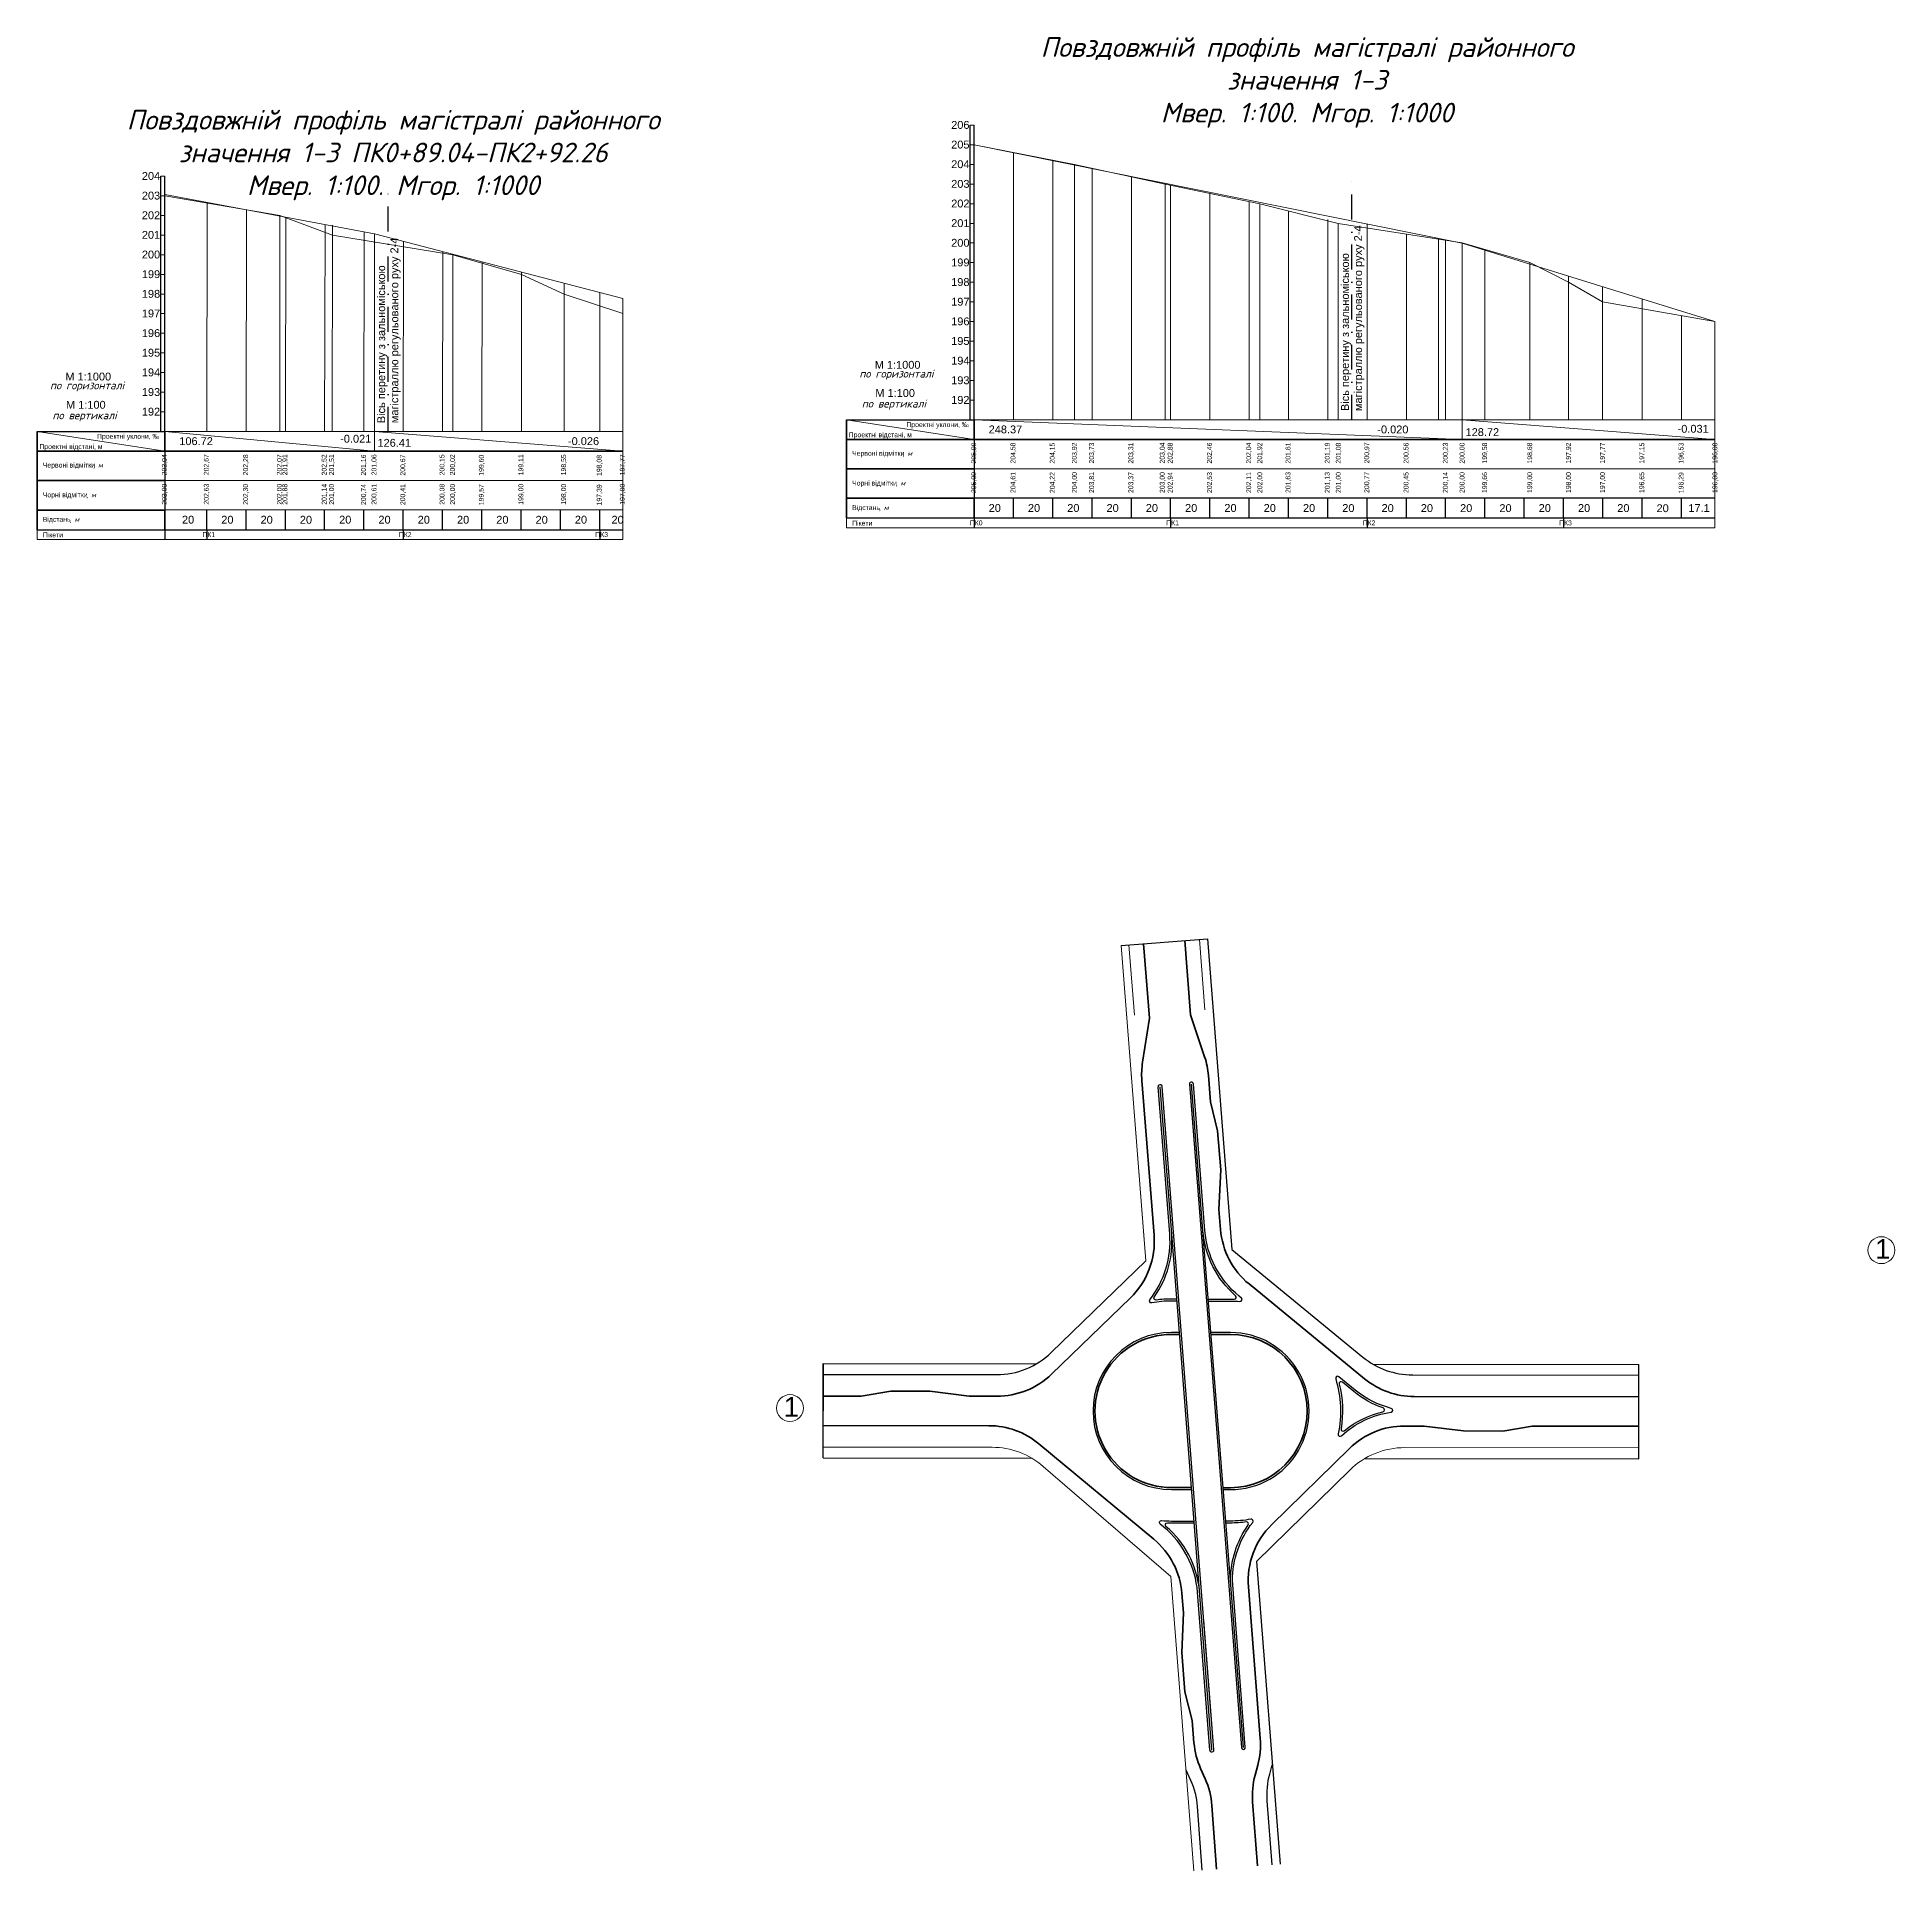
# Model space of a CAD drawing. Header units: millimetres. Extents: x -2123 to 34701, y -1286 to 835.
# Drawn here: x 3247 to 4192, y -1286 to -352 of the extents above; entities that cross this region are included whole.
import ezdxf

# ---------------------------------------------------------------- set-up
doc = ezdxf.new("R2010")
doc.units = ezdxf.units.MM
doc.linetypes.add('DASHDOT', pattern=[25.4, 12.7, -6.35, 0, -6.35])
doc.layers.get('0').update_dxf_attribs({"lineweight": 15})
for name, color, linetype in [('1 Вісь', 90, 'Continuous'), ('1-3-C-ROAD-PROF-VIEW', 7, 'Continuous'), ('C-ROAD-PROF', 92, 'Continuous'), ('C-ROAD-PROF-BAND', 9, 'Continuous'), ('C-ROAD-PROF-GRID', 150, 'Continuous'), ('C-ROAD-PROF-LABEL', 7, 'Continuous')]:
    doc.layers.add(name, color=color, linetype=linetype)
for name, color, linetype, lineweight in [('вертикалка', 6, 'Continuous', 15), ('Дор. Розм.', 7, 'Continuous', 50), ('дорога', 126, 'Continuous', 25), ('поздовжній профіль', 250, 'Continuous', 15), ('Текст', 7, 'Continuous', 15)]:
    doc.layers.add(name, color=color, linetype=linetype, lineweight=lineweight)
doc.styles.get("Standard").update_dxf_attribs({"font": 'arial.ttf'})
doc.styles.add('профили', font='isocpeui.ttf')
doc.styles.add('СПДС', font='isocpeui.ttf')

msp = doc.modelspace()

# ---------------------------------------------------------------- linework, layer by layer
for p, q in [((3723.509, -397.116), (3721.509, -397.116)), ((3723.509, -407.116), (3721.509, -407.116)), ((3311.505, -423.096), (3309.505, -423.096)), ((3723.509, -417.116), (3721.509, -417.116)), ((3311.505, -433.096), (3309.505, -433.096)), ((3723.509, -427.116), (3721.509, -427.116)), ((3311.505, -443.096), (3309.505, -443.096)), ((3723.509, -437.116), (3721.509, -437.116)), ((3311.505, -453.096), (3309.505, -453.096)), ((3723.509, -447.116), (3721.509, -447.116)), ((3311.505, -463.096), (3309.505, -463.096)), ((3723.509, -457.116), (3721.509, -457.116)), ((3723.509, -467.116), (3721.509, -467.116)), ((3311.505, -473.096), (3309.505, -473.096)), ((3723.509, -477.116), (3721.509, -477.116)), ((3311.505, -483.096), (3309.505, -483.096)), ((3723.509, -487.116), (3721.509, -487.116)), ((3311.505, -493.096), (3309.505, -493.096)), ((3723.509, -497.116), (3721.509, -497.116)), ((3311.505, -503.096), (3309.505, -503.096)), ((3723.509, -507.116), (3721.509, -507.116)), ((3311.505, -513.096), (3309.505, -513.096)), ((3723.509, -517.116), (3721.509, -517.116)), ((3311.505, -523.096), (3309.505, -523.096)), ((3723.509, -527.116), (3721.509, -527.116)), ((3311.505, -533.096), (3309.505, -533.096)), ((3723.509, -537.116), (3721.509, -537.116)), ((3311.505, -543.096), (3309.505, -543.096)), ((3658.509, -547.09), (3723.509, -557.09)), ((3246.505, -553.07), (3311.505, -563.07)), ((3246.505, -603.07), (3246.505, -608.08)), ((3658.509, -597.09), (3658.509, -602.1)), ((3658.509, -602.1), (3723.509, -602.1)), ((3246.505, -608.08), (3311.505, -608.08))]:
    msp.add_line(p, q)
at = {"layer": '1 Вісь', "color": 0, "linetype": 'DASHDOT'}
for p, q in [((3915.839, -547.09), (3915.839, -425.544)), ((3425.221, -553.27), (3425.221, -431.327))]:
    msp.add_line(p, q, dxfattribs=at)
at = {"layer": '1-3-C-ROAD-PROF-VIEW', "extrusion": (0, 1, 0)}
for p, q in [((3658.509, -547.09), (3723.509, -547.09)), ((3246.505, -553.07), (3311.505, -553.07)), ((3658.509, -557.09), (4100.601, -557.088)), ((4100.601, -557.088), (3658.509, -557.09)), ((3246.505, -563.07), (3544.635, -563.07, 164.438)), ((3544.635, -563.07, 164.438), (3246.505, -563.07)), ((3658.509, -572.09), (3723.509, -572.09)), ((3723.509, -572.09), (3658.509, -572.09)), ((3246.505, -578.07), (3311.505, -578.07)), ((3311.505, -578.07), (3246.505, -578.07)), ((3544.635, -593.054), (3246.505, -593.07)), ((3246.505, -593.07), (3311.505, -593.07)), ((4100.602, -587.067), (3658.509, -587.09)), ((3658.509, -587.09), (3723.509, -587.09)), ((3246.505, -603.07), (3311.505, -603.07)), ((3246.505, -603.07), (3544.635, -603.07)), ((3658.509, -597.09), (3723.509, -597.09)), ((3658.509, -597.09), (4100.602, -597.09))]:
    msp.add_line(p, q, dxfattribs=at)
at = {"layer": '1-3-C-ROAD-PROF-VIEW', "extrusion": (1, 0, 0)}
for p, q in [((3658.509, -547.09), (3658.509, -557.09)), ((3658.509, -597.09), (3658.509, -547.09)), ((3246.505, -553.07), (3246.505, -563.07)), ((3246.505, -603.07), (3246.505, -553.07)), ((3658.509, -557.09), (3658.509, -572.09)), ((3246.505, -563.07), (3246.505, -578.07)), ((3658.509, -572.09), (3658.509, -587.09)), ((3246.505, -578.07), (3246.505, -593.07)), ((3246.505, -593.07), (3246.505, -603.07)), ((3311.505, -603.057), (3311.505, -593.057)), ((3311.505, -603.07), (3311.505, -593.07)), ((3658.509, -587.09), (3658.509, -597.09)), ((3723.509, -597.09), (3723.509, -587.09))]:
    msp.add_line(p, q, dxfattribs=at)
at = {"layer": 'C-ROAD-PROF', "linetype": 'Continuous', "extrusion": (1, 0, 0)}
for p, q in [((3721.509, -547.09), (3721.509, -397.116)), ((3309.505, -553.07), (3309.505, -423.096))]:
    msp.add_line(p, q, dxfattribs=at)
at = {"layer": 'C-ROAD-PROF-BAND'}
for p, q in [((3723.509, -547.1), (3723.509, -557.1)), ((3311.505, -553.08), (3311.505, -563.08)), ((3311.505, -563.08), (3311.505, -578.08)), ((3311.505, -578.08), (3311.505, -593.08)), ((3311.505, -593.067), (3311.505, -603.067)), ((3311.505, -593.08), (3311.505, -603.08)), ((3723.509, -587.1), (3723.509, -597.1)), ((3311.505, -603.067), (3311.505, -608.067)), ((3311.505, -603.08), (3311.505, -608.08)), ((3332.865, -603.067), (3332.865, -608.067)), ((3432.865, -603.067), (3432.865, -608.067)), ((3532.865, -603.067), (3532.865, -608.067)), ((3723.509, -597.1), (3723.509, -602.1)), ((3823.509, -597.1), (3823.509, -602.1)), ((3923.509, -597.1), (3923.509, -602.1)), ((4023.509, -597.1), (4023.509, -602.1))]:
    msp.add_line(p, q, dxfattribs=at)
at = {"layer": 'C-ROAD-PROF-BAND', "extrusion": (1, 0, 0)}
for p, q in [((3723.509, -557.1), (3723.509, -547.1)), ((3311.505, -563.08), (3311.505, -553.08)), ((3311.505, -603.067), (3311.505, -593.067)), ((3311.505, -603.08), (3311.505, -593.08)), ((3332.865, -603.077), (3332.865, -593.077)), ((3352.865, -603.09), (3352.865, -593.09)), ((3372.865, -603.103), (3372.865, -593.103)), ((3392.865, -603.117), (3392.865, -593.117)), ((3412.865, -603.063), (3412.865, -593.063)), ((3412.865, -603.077), (3412.865, -593.077)), ((3412.865, -603.077), (3412.865, -593.077)), ((3432.865, -603.077), (3432.865, -593.077)), ((3452.865, -603.09), (3452.865, -593.09)), ((3472.865, -603.103), (3472.865, -593.103)), ((3492.865, -603.117), (3492.865, -593.117)), ((3512.865, -603.063), (3512.865, -593.063)), ((3512.865, -603.077), (3512.865, -593.077)), ((3512.865, -603.13), (3512.865, -593.13)), ((3532.865, -603.077), (3532.865, -593.077)), ((3723.509, -597.1), (3723.509, -587.1)), ((3743.509, -597.1), (3743.509, -587.1)), ((3763.509, -597.113), (3763.509, -587.113)), ((3783.509, -597.127), (3783.509, -587.127)), ((3803.509, -597.14), (3803.509, -587.14)), ((3823.509, -597.1), (3823.509, -587.1)), ((3823.509, -597.1), (3823.509, -587.1)), ((3843.509, -597.1), (3843.509, -587.1)), ((3863.509, -597.113), (3863.509, -587.113)), ((3883.509, -597.127), (3883.509, -587.127)), ((3903.509, -597.14), (3903.509, -587.14)), ((3923.509, -597.1), (3923.509, -587.1)), ((3923.509, -597.154), (3923.509, -587.154)), ((3943.509, -597.154), (3943.509, -587.154)), ((3963.509, -597.167), (3963.509, -587.167)), ((3983.509, -597.18), (3983.509, -587.18)), ((4003.509, -597.194), (4003.509, -587.194)), ((4023.509, -597.1), (4023.509, -587.1)), ((4023.509, -597.154), (4023.509, -587.154)), ((4023.509, -597.154), (4023.509, -587.154)), ((4043.509, -597.154), (4043.509, -587.154)), ((4063.509, -597.167), (4063.509, -587.167)), ((4083.509, -597.244), (4083.509, -587.244))]:
    msp.add_line(p, q, dxfattribs=at)
at = {"layer": 'C-ROAD-PROF-BAND', "color": 1}
for p, q in [((3723.509, -557.1), (3723.509, -572.1)), ((3723.509, -572.1), (3723.509, -587.1))]:
    msp.add_line(p, q, dxfattribs=at)
at = {"layer": 'C-ROAD-PROF-GRID', "linetype": 'Continuous', "extrusion": (1, 0, 0)}
for p, q in [((3723.509, -547.09), (3723.509, -397.116)), ((3311.505, -553.07), (3311.505, -423.096))]:
    msp.add_line(p, q, dxfattribs=at)
at = {"layer": 'вертикалка', "color": 5, "lineweight": 20}
msp.add_lwpolyline([(4057.674, -1044.534), (3997.674, -1044.466)], dxfattribs=at)
at = {"layer": 'Дор. Розм.', "color": 18, "true_color": 0x000000, "elevation": 205}
for points in [[(3830.7, -812.232), (3833.679, -850.113)], [(3809.765, -813.877), (3812.743, -851.758)]]:
    msp.add_lwpolyline(points, dxfattribs=at)
at = {"layer": 'Дор. Розм.', "color": 18, "true_color": 0x000000}
for points in [[(3843.809, -894.364), (3842.761, -881.022, 0.0611437), (3840.82, -871.471), (3833.679, -850.113)], [(3720.993, -1044.221), (3735.039, -1044.237, 0.194947), (3762.901, -1032.982), (3803.022, -994.156, 0.2237162), (3815.082, -962.272), (3808.879, -883.473, -0.0585458), (3809.237, -874.145), (3812.743, -851.758)], [(4061.865, -1044.539), (3947.548, -1044.409, -0.1731783), (3922.223, -1035.334), (3863.418, -987.09, -0.204102), (3848.911, -959.298), (3848.117, -949.19)], [(3828.047, -1012.773), (3824.006, -1012.768, 1), (3824.007, -1090.768), (3834.128, -1090.78)], [(3850.263, -1090.798), (3854.007, -1090.802, 1), (3854.006, -1012.802), (3844.105, -1012.791)], [(3646.67, -1059.137), (3730.976, -1059.233, -0.1747608), (3756.49, -1068.464), (3814.914, -1116.998, -0.2024604), (3829.231, -1144.627), (3830.04, -1154.594)], [(3867.789, -1283.331), (3865.234, -1250.815, -0.0861799), (3866.512, -1237.187), (3867.888, -1232.128, 0.0860988), (3869.167, -1218.513), (3863.123, -1141.277, -0.2220612), (3875.003, -1109.569), (3914.527, -1070.835, -0.196584), (3942.57, -1059.403), (3952.57, -1059.415)], [(3834.49, -1209.414), (3835.404, -1220.68, 0.0856233), (3838.793, -1233.851), (3841.128, -1239.044, -0.088113), (3844.547, -1252.61), (3846.853, -1284.976)]]:
    msp.add_lwpolyline(points, format="xyb", dxfattribs=at)
for points in [[(3848.116, -949.195), (3848.99, -929.058), (3847.372, -909.124), (3843.809, -894.364)], [(3646.687, -1044.137), (3665.993, -1044.159)], [(3665.993, -1044.159), (3680.996, -1041.676), (3700.996, -1041.698), (3720.993, -1044.221)], [(3952.57, -1059.415), (3972.567, -1061.937), (3992.567, -1061.96), (4007.57, -1059.477)], [(4007.57, -1059.477), (4061.847, -1059.539)], [(3830.04, -1154.594), (3829.166, -1174.731), (3830.784, -1194.665), (3834.49, -1209.414)]]:
    msp.add_lwpolyline(points, dxfattribs=at)
at = {"layer": 'дорога', "color": 18, "lineweight": 20, "true_color": 0x000000}
for points, elevation in [([(3311.505, -578.042), (3311.505, -423.096)], 200), ([(3774.527, -547.09), (3774.527, -417.116)], 200), ([(3820.802, -547.09), (3820.802, -426.731)], 400), ([(3370.055, -553.07), (3370.055, -443.096)], 200), ([(3868.906, -547.09), (3868.906, -437.116)], 365.339), ([(3396.621, -553.222), (3396.796, -448.013)], 200), ([(3908.88, -547.09), (3908.88, -447.116)], 336.536), ([(3458.175, -553.07), (3458.175, -462.894)], 200), ([(3959.872, -547.09), (3959.872, -455.209)], 299.795), ([(3493.015, -553.07), (3493.015, -471.961)], 200), ([(3514.735, -553.07), (3514.735, -477.614)], 200), ([(3544.635, -578.042), (3544.635, -485.396)], 200), ([(3330.184, -578.018), (3311.505, -578.018)], 200), ([(3838.178, -811.649), (3841, -847.499)], 205), ([(3798.331, -814.775), (3810.462, -968.865)], 205), ([(3798.331, -814.775), (3810.971, -975.331)], 410), ([(3802.288, -814.464), (3805.11, -850.313)], 205)]:
    msp.add_lwpolyline(points, dxfattribs=dict(at, elevation=elevation))
for points in [[(3332.863, -553.083), (3333.056, -436.777)], [(3352.863, -553.097), (3353.051, -440.288)], [(3372.864, -553.07), (3373.046, -444.214)], [(3392.863, -553.07), (3393.038, -447.861)], [(3412.863, -553.07), (3413.032, -451.524)], [(3432.863, -553.07), (3433.024, -456.348)], [(3452.863, -553.097), (3453.015, -461.551)], [(3472.863, -553.07), (3473.006, -466.754)], [(4006.32, -547.09), (4006.32, -467.116)], [(4026.05, -547.09), (4026.05, -474.001)], [(4043.36, -547.09), (4043.36, -479.368)], [(3532.863, -553.083), (3532.98, -482.363)], [(4100.6, -547.09), (4100.6, -497.116)], [(3311.505, -578.08), (3311.505, -556.027)], [(3823.585, -1135.958), (3835.388, -1285.877)], [(3845.538, -1224.289), (3840.376, -1158.277)]]:
    msp.add_lwpolyline(points, dxfattribs=at)
at = {"layer": 'дорога', "color": 1, "lineweight": 20}
msp.add_lwpolyline([(3723.509, -572.1), (3723.509, -550.047)], dxfattribs=at)
at = {"layer": 'дорога', "color": 1, "lineweight": 20, "elevation": 200}
msp.add_lwpolyline([(3742.188, -572.037), (3723.509, -572.037)], dxfattribs=at)
at = {"layer": 'дорога', "color": 18, "true_color": 0x000000, "elevation": 205}
for points in [[(3798.332, -814.782), (3842.22, -811.327)], [(3842.22, -811.327), (3854.652, -969.552)]]:
    msp.add_lwpolyline(points, dxfattribs=at)
at = {"layer": 'дорога', "color": 18, "lineweight": 30, "true_color": 0x000000}
for points in [[(3826.721, -995.771), (3824.019, -995.768, 0.0454406), (3813.901, -996.688, -0.6910335), (3812.934, -995.086, 0.1884433), (3823.058, -961.644), (3817.129, -886.724)], [(3826.643, -994.771), (3824.02, -994.768, 0.0346879), (3816.137, -995.314, -0.657273), (3815.183, -993.746, 0.1755557), (3824.055, -961.566), (3818.126, -886.645)], [(3842.684, -994.789), (3854.016, -994.802, -0.0081577), (3855.875, -994.833, 0.7051647), (3856.565, -993.08, -0.1961488), (3839.938, -960.003), (3834.077, -885.398)], [(3842.763, -995.79), (3854.015, -995.802, -0.0213822), (3858.798, -996.008, 0.7368781), (3859.517, -994.238), (3858.344, -993.275, -0.204102), (3840.935, -959.925), (3835.074, -885.32)], [(3827.969, -1011.773), (3824.007, -1011.768, 1), (3824.007, -1091.768), (3834.206, -1091.78)], [(3853.916, -1091.802, 1.0011386), (3854.007, -1011.802), (3844.026, -1011.791)], [(3910.439, -1064.378), (3910.439, -1064.378, -0.1506806), (3935.737, -1052.391, 0.8203817), (3935.841, -1050.432, -0.1096948), (3917.466, -1041.132), (3909.128, -1034.291, 0.7429456), (3907.538, -1035.358, -0.1274954), (3908.786, -1063.433, 0.7297342), (3910.439, -1064.378, 0.0084207), (3910.439, -1064.378), (3910.439, -1064.378)], [(3843.544, -1224.439), (3837.206, -1143.999, 0.2024604), (3820.026, -1110.844), (3818.167, -1109.3, -0.7367126), (3818.897, -1107.535, 0.0228117), (3823.999, -1107.768), (3835.399, -1107.781)], [(3838.169, -1142.62, 0.1888171), (3821.155, -1110.487, -0.711393), (3821.842, -1108.727, 0.0094633), (3823.999, -1108.768), (3835.531, -1108.781)], [(3861.529, -1222.954), (3855, -1138.099, -0.1680787), (3865.284, -1108.447, 0.6925365), (3864.314, -1106.846, -0.0468383), (3853.891, -1107.802), (3851.605, -1107.8)], [(3860.532, -1223.031), (3854, -1138.137, -0.1554117), (3863.027, -1109.798, 0.6585425), (3862.069, -1108.229, -0.0360204), (3853.889, -1108.802), (3851.684, -1108.8)]]:
    msp.add_lwpolyline(points, format="xyb", dxfattribs=at)
for points in [[(3845.539, -1224.297), (3819.123, -886.567)], [(3833.078, -885.386), (3833.078, -885.386), (3859.534, -1223.102)], [(3844.541, -1224.368), (3824.059, -961.621)], [(3854, -1138.137), (3839.94, -960.021)], [(3850.342, -1091.798), (3854.007, -1091.802)]]:
    msp.add_lwpolyline(points, dxfattribs=at)
at = {"layer": 'дорога', "color": 18, "true_color": 0x000000}
for points in [[(3854.652, -969.552), (3921.427, -1024.333, 0.1731783), (3946.752, -1033.408), (4061.877, -1033.539)], [(3646.7, -1033.137), (3734.902, -1033.237, 0.194947), (3762.764, -1021.982), (3810.971, -975.331)], [(3831.316, -1234.439), (3833.651, -1239.632, -0.088113), (3837.07, -1253.197), (3839.376, -1285.564)], [(3875.266, -1282.744), (3872.711, -1250.227, -0.0861799), (3873.989, -1236.6), (3875.28, -1231.853)]]:
    msp.add_lwpolyline(points, format="xyb", dxfattribs=at)
for points in [[(3646.652, -1075.637), (3646.706, -1027.637)], [(3646.706, -1027.637), (3646.679, -1051.637)], [(3646.706, -1027.637), (3755.151, -1027.76)], [(3926.516, -1027.885), (4061.827, -1028.039)], [(4061.829, -1076.039), (4061.883, -1028.039)], [(3646.652, -1075.637), (3752.825, -1075.757)], [(3922.53, -1075.88), (4061.829, -1076.039)], [(3867.155, -1128.454), (3879.254, -1282.43)]]:
    msp.add_lwpolyline(points, dxfattribs=at)
at = {"layer": 'дорога', "color": 18, "lineweight": 30, "true_color": 0x000000}
msp.add_lwpolyline([(3911.901, -1061.794, -0.1145303), (3931.598, -1052.15, 0.7525381), (3931.701, -1050.231, -0.088527), (3916.832, -1041.905), (3910.935, -1037.068, 0.7218454), (3909.331, -1038.081, -0.1010113), (3910.282, -1060.86, 0.6891923)], format="xyb", close=True, dxfattribs=at)
at = {"layer": 'дорога', "color": 18, "lineweight": 20, "true_color": 0x000000}
for points in [[(3646.658, -1070.137), (3732.589, -1070.234, -0.1795847), (3758.674, -1079.95), (3823.585, -1135.958)], [(3867.155, -1128.454), (3914.738, -1081.832, -0.1965582), (3942.778, -1070.403), (4061.835, -1070.539)]]:
    msp.add_lwpolyline(points, format="xyb", dxfattribs=at)
at = {"layer": 'дорога', "color": 18, "lineweight": 30, "true_color": 0x000000}
for centre, start, end in [((3818.126, -886.644, -205), 4.390464, 184.596112), ((3834.074, -885.306), 359.180418, 184.596112), ((3844.541, -1224.368), 184.070106, 4.91647), ((3860.532, -1223.031), 184.070106, 4.909273)]:
    msp.add_arc(centre, 1, start, end, dxfattribs=at)
at = {"layer": 'поздовжній профіль', "color": 1, "lineweight": 20}
for points in [[(3723.509, -407.106), (3971.88, -457.206), (3971.88, -457.206), (3971.88, -457.206)], [(3544.635, -485.396), (3544.635, -485.396), (3418.221, -452.496), (3311.505, -432.506)], [(3311.505, -443.096), (3311.505, -433.696)], [(3971.88, -457.206), (4100.6, -497.116)]]:
    msp.add_lwpolyline(points, dxfattribs=at)
at = {"layer": 'поздовжній профіль', "color": 18, "lineweight": 20, "true_color": 0x000000}
for points in [[(3723.509, -407.116), (3774.527, -417.116), (3820.802, -427.18), (3868.906, -437.116), (3908.88, -447.116), (3908.88, -447.116), (3971.88, -457.116), (4006.32, -467.116), (4026.05, -477.116)], [(3311.505, -433.096), (3370.055, -443.096), (3396.795, -453.096), (3458.175, -463.096), (3493.015, -473.096), (3514.735, -483.096), (3544.635, -493.096)], [(3723.509, -547.09), (4100.6, -547.09)], [(3311.505, -553.07), (3544.635, -553.07)], [(3311.505, -608.08), (3544.635, -608.086), (3544.635, -578.023), (3311.505, -578.017)]]:
    msp.add_lwpolyline(points, dxfattribs=at)
at = {"layer": 'поздовжній профіль', "lineweight": 20}
for points in [[(3743.509, -547.09), (3743.509, -411.036)], [(3763.509, -547.118), (3763.509, -414.956)], [(3783.509, -547.131), (3783.509, -419.057)], [(3803.509, -547.145), (3803.509, -423.378)], [(3823.509, -547.104), (3823.509, -427.678)], [(3843.509, -547.09), (3843.509, -431.836)], [(3863.509, -547.118), (3863.509, -435.994)], [(3883.509, -547.131), (3883.509, -440.769)], [(3418.221, -553.07), (3418.221, -452.496)], [(3903.509, -547.145), (3903.509, -445.193)], [(3923.509, -547.09), (3923.509, -447.449)], [(3943.509, -547.158), (3943.509, -452.612)], [(3963.509, -547.09), (3963.509, -455.787)], [(3971.88, -547.09), (3971.88, -457.116)], [(3983.509, -547.09), (3983.509, -461.182)], [(4026.05, -477.116), (4043.36, -487.116)], [(4043.36, -487.116), (4100.6, -497.116)], [(4063.509, -547.171), (4063.509, -485.616)], [(4083.509, -547.249), (4083.509, -494.13)], [(3723.509, -547.1), (3971.88, -557.089)], [(3971.88, -547.09), (3971.88, -557.09)], [(3971.88, -547.09), (4100.601, -557.088)], [(4100.6, -547.09), (4100.6, -547.09), (4100.602, -587.073)], [(3311.505, -553.08), (3418.221, -563.07)], [(3418.221, -553.07), (3418.221, -563.07)], [(3418.221, -553.07), (3544.635, -563.07)], [(3723.509, -602.1), (4100.602, -602.098), (4100.602, -572.035), (3723.509, -572.037)]]:
    msp.add_lwpolyline(points, dxfattribs=at)
at = {"layer": 'Текст', "color": 18, "lineweight": 20, "true_color": 0x000000}
for centre in [(4185.335, -969.878, -1.649), (3629.727, -1050.281, 198.351)]:
    msp.add_circle(centre, 6.847, dxfattribs=at)

# ---------------------------------------------------------------- texts
for s, p in [('Проектні уклони, ‰', (3689.008, -550.836)), ('Проектні уклони, ‰', (3277.004, -556.816)), ('Проектні відстані, м', (3659.649, -556.018)), ('Проектні відстані, м', (3247.645, -561.998))]:
    msp.add_text(s, height=2.5).set_placement(p)
at = {"color": 0, "char_height": 10, "width": 306.59662, "attachment_point": 2, "style": 'профили'}
for s, insert in [('Повздовжній профіль магістралі районного значення 1-3\\PМвер. 1:100. Мгор. 1:1000', (3892.923, -352.389)), ('Повздовжній профіль магістралі районного значення 1-3 ПК0+89.04-ПК2+92.26\\PМвер. 1:100. Мгор. 1:1000', (3427.71, -389.372))]:
    msp.add_mtext(s, dxfattribs=dict(at, insert=insert))
at = {"char_height": 4, "attachment_point": 1}
for s, width, heights, insert in [('206', 8.73696, [0], (3711.802, -395.013)), ('205', 8.73696, [0], (3711.802, -405.013)), ('204', 8.73696, [0], (3711.802, -415.013)), ('204', 8.73696, [0], (3299.798, -420.993)), ('203', 8.73696, [0], (3711.802, -425.013)), ('203', 8.73696, [0], (3299.798, -430.993)), ('202', 8.73696, [0], (3711.802, -435.013)), ('202', 8.73696, [0], (3299.798, -440.993)), ('201', 8.73696, [0], (3299.798, -450.993)), ('201', 8.73696, [0], (3711.802, -445.013)), ('200', 8.73696, [0], (3299.798, -460.993)), ('200', 8.73696, [0], (3711.802, -455.013)), ('199', 8.73696, [0], (3299.798, -470.993)), ('199', 8.73696, [0], (3711.802, -465.013)), ('198', 8.73696, [0], (3299.798, -480.993)), ('198', 8.73696, [0], (3711.802, -475.013)), ('197', 8.73696, [0], (3299.798, -490.993)), ('197', 8.73696, [0], (3711.802, -485.013)), ('196', 8.73696, [0], (3299.798, -500.993)), ('196', 8.73696, [0], (3711.802, -495.013)), ('195', 8.73696, [0], (3711.802, -505.013)), ('195', 8.73696, [0], (3299.798, -510.993)), ('194', 8.73696, [4.085], (3711.802, -515.013)), ('194', 8.73696, [4.085], (3299.798, -520.993)), ('193', 8.73696, [0], (3711.802, -525.013)), ('193', 8.73696, [0], (3299.798, -530.993)), ('192', 8.73696, [0], (3711.802, -535.013)), ('192', 8.73696, [0], (3299.798, -540.993)), ('106.72', 8.41901, [0], (3318.867, -556.006)), ('-0.021', 6.91253, [0], (3400.758, -554.772, 144.981)), ('126.41', 8.73696, [0], (3419.75, -556.852)), ('-0.026', 6.91253, [0], (3516.721, -556.006, 144.981)), ('248.37', 8.73696, [0], (3730.872, -550.036)), ('-0.020', 6.91253, [0], (3928.725, -550.036, 144.981)), ('128.72', 8.73696, [0], (3973.657, -551.4)), ('-0.031', 6.91253, [0], (4081.596, -549.704, 144.981)), ('20', 8.73696, [0], (3730.872, -590.009)), ('20', 8.73696, [0], (3750.872, -590.022)), ('20', 8.73696, [0], (3770.872, -590.036)), ('20', 8.73696, [0], (3790.872, -590.049)), ('20', 8.73696, [0], (3810.872, -590.009)), ('20', 8.73696, [0], (3830.872, -590.009)), ('20', 8.73696, [0], (3850.872, -590.022)), ('20', 8.73696, [0], (3870.872, -590.036)), ('20', 8.73696, [0], (3890.872, -590.049)), ('20', 8.73696, [0], (3910.872, -590.063)), ('20', 8.73696, [0], (3930.872, -590.063)), ('20', 8.73696, [0], (3950.872, -590.076)), ('20', 8.73696, [0], (3970.872, -590.09)), ('20', 8.73696, [0], (3990.872, -590.103)), ('20', 8.73696, [0], (4010.872, -590.063)), ('20', 8.73696, [0], (4030.872, -590.063)), ('20', 8.73696, [0], (4050.872, -590.076)), ('20', 8.73696, [0], (4070.872, -590.153)), ('17.1', 8.73696, [0], (4087.072, -590.076)), ('20', 8.73696, [0], (3320.227, -595.986)), ('20', 8.73696, [0], (3340.227, -595.999)), ('20', 8.73696, [0], (3360.227, -596.013)), ('20', 8.73696, [0], (3380.227, -596.026)), ('20', 8.73696, [0], (3400.227, -595.986)), ('20', 8.73696, [0], (3420.227, -595.986)), ('20', 8.73696, [0], (3440.227, -595.999)), ('20', 8.73696, [0], (3460.227, -596.013)), ('20', 8.73696, [0], (3480.227, -596.026)), ('20', 8.73696, [0], (3500.227, -596.04)), ('20', 8.73696, [0], (3520.227, -595.986)), ('20', 8.73696, [0], (3538.867, -596.003))]:
    msp.add_mtext_dynamic_manual_height_columns(s, width=width, gutter_width=10, heights=heights, dxfattribs=dict(at, insert=insert))
at = {"layer": '1-3-C-ROAD-PROF-VIEW'}
for s, p in [('Червоні відмітки', (3661.375, -565.465)), ('Червоні відмітки', (3249.37, -571.445)), ('Чорні відмітки', (3249.37, -586.57)), ('Чорні відмітки', (3661.375, -580.59)), ('Відстань', (3661.375, -593.09)), ('Пікети', (3249.37, -606.985)), ('Відстань', (3249.37, -599.07)), ('Пікети', (3661.375, -601.004))]:
    msp.add_text(s, height=2.5, dxfattribs=at).set_placement(p)
at = {"layer": '1-3-C-ROAD-PROF-VIEW', "style": 'СПДС'}
for s, p in [(', ', (3687.125, -565.465)), ('м', (3689.5, -565.465)), (', ', (3275.12, -571.445)), ('м', (3277.495, -571.445)), ('м', (3273.995, -586.57)), (', ', (3683.625, -580.59)), ('м', (3686, -580.59)), (', ', (3271.62, -586.57)), (', ', (3675.125, -593.09)), ('м', (3677.5, -593.09)), (', ', (3263.12, -599.07)), ('м', (3265.495, -599.07))]:
    msp.add_text(s, height=2.5, dxfattribs=at).set_placement(p)
at = {"layer": 'C-ROAD-PROF-LABEL'}
for s, p in [('M 1:1000', (3672.879, -521.142)), ('M 1:1000', (3260.875, -527.122)), ('M 1:100', (3261.183, -541.478)), ('M 1:100', (3673.187, -535.498))]:
    msp.add_text(s, height=4, dxfattribs=at).set_placement(p)
at = {"layer": 'C-ROAD-PROF-LABEL', "style": 'СПДС'}
for s, p in [('по горизонталі', (3253.064, -531.622)), ('по горизонталі', (3665.068, -525.642)), ('по вертикалі', (3666.309, -540.89)), ('по вертикалі', (3254.305, -546.87))]:
    msp.add_text(s, height=4, dxfattribs=at).set_placement(p)
at = {"layer": 'Текст'}
for s, p in [('203,04', (3312.505, -575.379)), ('202,52', (3393.863, -575.406)), ('201,51', (3397.621, -575.379, 200)), ('201,16', (3413.862, -575.506)), ('201,06', (3419.221, -575.379)), ('200,67', (3433.862, -575.539)), ('200,15', (3453.863, -575.406)), ('200,02', (3459.175, -575.379, 200)), ('199,11', (3494.015, -575.379, 200)), ('198,55', (3515.735, -575.379, 200)), ('197,77', (3545.635, -575.379)), ('205,00', (3724.509, -569.399)), ('204,58', (3744.509, -569.398)), ('204,15', (3764.509, -569.426)), ('203,92', (3775.759, -569.399)), ('203,73', (3784.509, -569.399)), ('203,31', (3804.509, -569.399)), ('203,04', (3820.473, -569.399)), ('202,88', (3824.509, -569.399)), ('202,46', (3844.509, -569.399)), ('202,04', (3864.509, -569.426)), ('201,92', (3870.139, -569.399)), ('201,61', (3884.509, -569.399)), ('201,19', (3904.509, -569.399)), ('201,08', (3910.113, -569.399)), ('200,97', (3924.593, -569.342)), ('200,56', (3944.593, -569.409)), ('200,23', (3964.593, -569.409)), ('200,00', (3973.113, -569.396)), ('199,58', (3984.593, -569.422)), ('198,68', (4007.553, -569.396)), ('197,92', (4027.283, -569.396)), ('197,77', (4044.593, -569.396)), ('197,15', (4064.593, -569.409)), ('196,53', (4084.593, -569.486)), ('196,00', (4101.833, -569.396)), ('205,00', (3724.509, -584.399)), ('204,61', (3744.509, -584.398)), ('204,22', (3764.509, -584.426)), ('204,00', (3775.759, -584.399)), ('203,81', (3784.509, -584.399)), ('203,37', (3804.509, -584.399)), ('203,00', (3820.473, -584.399)), ('202,94', (3824.509, -584.399)), ('202,53', (3844.509, -584.399)), ('202,11', (3864.509, -584.426)), ('202,00', (3870.139, -584.399)), ('201,63', (3884.509, -584.399)), ('201,13', (3904.509, -584.399)), ('201,00', (3910.113, -584.399)), ('200,77', (3924.593, -584.342)), ('200,45', (3944.593, -584.409)), ('200,14', (3964.593, -584.409)), ('200,00', (3973.113, -584.396)), ('199,66', (3984.593, -584.422)), ('199,00', (4007.553, -584.396)), ('198,00', (4027.283, -584.396)), ('197,00', (4044.593, -584.396)), ('196,65', (4064.593, -584.409)), ('196,29', (4084.593, -584.486)), ('196,00', (4101.833, -584.396)), ('203,00', (3312.505, -590.379)), ('201,14', (3393.863, -590.406)), ('201,00', (3397.621, -590.379, 200)), ('200,74', (3413.862, -590.506)), ('200,61', (3419.221, -590.379)), ('200,41', (3433.862, -590.539)), ('200,08', (3453.863, -590.406)), ('200,00', (3459.175, -590.379, 200)), ('199,00', (3494.015, -590.379, 200)), ('198,00', (3515.735, -590.379, 200)), ('197,00', (3545.635, -590.379))]:
    msp.add_text(s, height=2.5, rotation=89.999981, dxfattribs=at).set_placement(p)
at = {"layer": 'Текст', "color": 18, "true_color": 0x000000}
for s, p in [('202,67', (3333.863, -575.317)), ('202,28', (3353.863, -575.406)), ('202,07', (3371.055, -575.379, 200)), ('201,91', (3373.864, -575.384)), ('199,60', (3473.862, -575.606)), ('198,08', (3533.862, -575.706)), ('202,63', (3333.863, -590.317)), ('202,30', (3353.863, -590.406)), ('202,00', (3371.055, -590.379, 200)), ('201,88', (3373.864, -590.384)), ('199,57', (3473.862, -590.606)), ('197,39', (3533.862, -590.706))]:
    msp.add_text(s, height=2.5, rotation=89.999981, dxfattribs=at).set_placement(p)
at = {"layer": 'Текст'}
for s, p in [('ПК1', (3330.619, -606.827)), ('ПК2', (3430.619, -606.827)), ('ПК3', (3530.619, -606.827)), ('ПК0', (3721.263, -600.86)), ('ПК1', (3821.263, -600.86)), ('ПК2', (3921.263, -600.86)), ('ПК3', (4021.263, -600.86))]:
    msp.add_text(s, height=2.5, dxfattribs=at).set_placement(p)
at = {"layer": 'Текст', "color": 0, "linetype": 'Continuous', "char_height": 4, "width": 97.46139, "attachment_point": 1, "rotation": 89.999981}
for insert in [(3910.277, -542.681), (3419.659, -548.861)]:
    msp.add_mtext('Вісь перетину з зальноміською магістраллю регульованого руху 2-4', dxfattribs=dict(at, insert=insert))
at = {"layer": 'Текст', "color": 18, "true_color": 0x000000, "char_height": 10, "attachment_point": 1}
for insert in [(4182.149, -964.232, -1.649), (3626.541, -1044.634, 198.351)]:
    msp.add_mtext_dynamic_manual_height_columns('1', width=4.68276, gutter_width=12.5, heights=[0], dxfattribs=dict(at, insert=insert))

doc.saveas('drawing.dxf')
